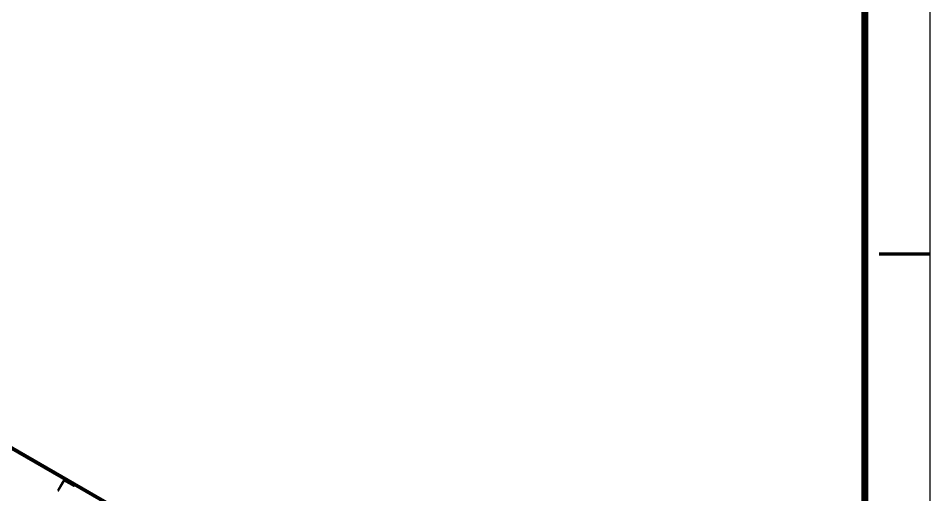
# Model space of a CAD drawing. Extents: x 0.1 to 11.6, y 0.3 to 16.2.
# Drawn here: x 8.005 to 11.577, y 9.313 to 11.174 of the extents above; entities that cross this region are included whole.
import ezdxf

# ---------------------------------------------------------------- set-up
doc = ezdxf.new("R2010")
doc.units = 0
doc.header["$MEASUREMENT"] = 0

msp = doc.modelspace()

# ---------------------------------------------------------------- linework, layer by layer
at = {"color": 0, "const_width": 0.00521}
msp.add_lwpolyline([(0.155, 16.22), (11.57, 16.22), (11.57, 0.31), (0.155, 0.31), (0.155, 16.22)], close=True, dxfattribs=at)
at = {"color": 0}
for points, const_width in [([(11.315, 16.02), (11.315, 0.51666)], 0.02833), ([(5.29497, 11.0483), (10.0417, 8.30664)], 0.01), ([(11.37, 10.2533), (11.57, 10.2533)], 0.01333), ([(8.18832, 9.37001), (7.52333, 9.75331), (7.52165, 9.75)], 0.00667), ([(8.16, 9.33003), (8.18164, 9.36833)], 0.00667), ([(8.16, 9.33003), (8.16168, 9.32835), (8.185, 9.36664)], 0.00667), ([(8.18164, 9.36833), (8.18332, 9.37001), (8.185, 9.37001), (8.18668, 9.37001), (8.18832, 9.37001)], 0.00667), ([(8.185, 9.36664), (8.18668, 9.36664)], 0.00667), ([(8.18668, 9.36664), (8.22499, 9.345)], 0.00667), ([(8.18832, 9.37001), (8.22667, 9.34831)], 0.00667), ([(8.88997, 8.965), (8.22667, 9.34831), (8.22499, 9.345)], 0.00667)]:
    msp.add_lwpolyline(points, dxfattribs=dict(at, const_width=const_width))

doc.saveas('drawing.dxf')
